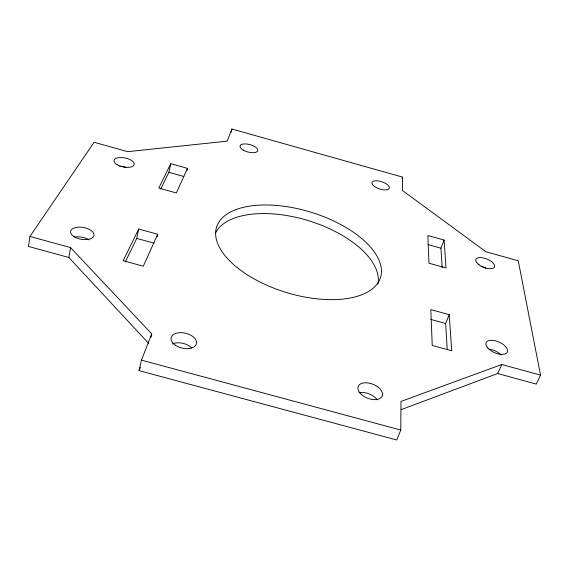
<?xml version="1.0" encoding="UTF-8"?>
<svg xmlns="http://www.w3.org/2000/svg" width="569" height="569" viewBox="0 0 569 569"><rect width="100%" height="100%" fill="white"/><g stroke="black" fill="none" stroke-linecap="round" stroke-linejoin="round"><path stroke-width="0.85" d="M148.758 343.484L68.863 257.487L28.45 246.427L29.929 236.455L70.57 247.593L151.738 333.875L141.453 360.134L139.049 370.639L396.735 439.986L400.775 430.064L400.974 401.43L501.78 364.501L540.55 375.135L536.254 384.075L497.69 373.52L401.245 409.595M29.929 236.455L94.084 142.271L127.705 151.667L227.166 141.162L231.917 129.014L402.503 177.101L402.411 190.451L485.876 251.747L518.252 260.794L540.55 375.135M68.863 257.487L70.57 247.593M125.344 261.875L136.738 238.418L138.715 229.008L157.72 234.25L157.151 236.811M160.75 189.015L168.872 172.293L170.764 163.701L187.464 168.367L187.073 170.081M150.941 337.296L151.738 333.875M231.128 132.179L231.917 129.014M401.97 178.63L402.503 177.101M442.156 267.544L440.947 248.198L444.097 240.075L427.852 235.538L428.955 263.198L446.018 267.942L444.097 240.075M139.049 370.639L140.344 367.325M447.255 349.494L445.634 323.491L449.233 314.678L430.818 309.6L432.248 345.44L451.715 350.781L449.233 314.678M157.72 234.25L143.288 266.214L123.167 260.702L138.715 229.008M187.464 168.367L176.362 192.955L158.808 188.069L170.764 163.701M497.69 373.52L501.78 364.501M141.453 360.134L400.775 430.064M136.738 238.418L154 243.169M430.648 319.365L445.634 323.491M168.872 172.293L183.83 176.468M428.18 244.642L440.947 248.198M481.161 266.363A10.022 4.481 22 0 1 485.919 268.319M215.473 233.141A85.3 42.455 17 0 1 309.536 221.007A85.3 42.455 17 0 1 377.873 284.216M489.219 349.21A11.558 5.825 24.2 0 1 501.083 354.885M359.06 392.859A12.845 7.553 21.8 0 1 377.297 399.879M172.329 343.932A12.923 7.703 13.2 0 1 191.739 347.993M74.987 237.024A11.785 6.067 9.7 0 1 88.92 239.848M119.696 166.276A10.214 4.63 11.6 0 1 126.503 167.606M479.048 264.777A10.064 4.431 21.9 0 0 494.532 266.918A10.064 4.431 21.9 0 0 482.028 257.707A10.064 4.431 21.9 0 0 479.048 264.777M487.861 348.029A11.622 5.768 24.1 0 0 506.609 353.093A11.622 5.768 24.1 0 0 495.777 340.881A11.622 5.768 24.1 0 0 487.861 348.029M238.61 268.703A85.741 41.992 17 0 0 378.115 282.573A85.741 41.992 17 0 0 278.867 205.651A85.741 41.992 17 0 0 238.61 268.703M361.329 394.417A12.923 7.482 21.7 0 0 382.062 396.373A12.923 7.482 21.7 0 0 367.29 382.859A12.923 7.482 21.7 0 0 361.329 394.417M175.508 345.319A13.009 7.639 13.3 0 0 196.362 343.982A13.009 7.639 13.3 0 0 179.52 332.687A13.009 7.639 13.3 0 0 175.508 345.319M374.352 186.383A9.111 3.777 18.4 0 0 389.011 188.688A9.111 3.777 18.4 0 0 378.477 180.935A9.111 3.777 18.4 0 0 374.352 186.383M243.489 150.23A9.182 3.819 15.1 0 0 257.757 150.757A9.182 3.819 15.1 0 0 245.495 143.914A9.182 3.819 15.1 0 0 243.489 150.23M117.193 164.683A10.263 4.573 11.7 0 0 133.95 165.145A10.263 4.573 11.7 0 0 121.254 157.513A10.263 4.573 11.7 0 0 117.193 164.683M73.977 236.597A11.849 6.003 9.8 0 0 93.608 236.434A11.849 6.003 9.8 0 0 79.333 227.138A11.849 6.003 9.8 0 0 73.977 236.597"/></g></svg>
